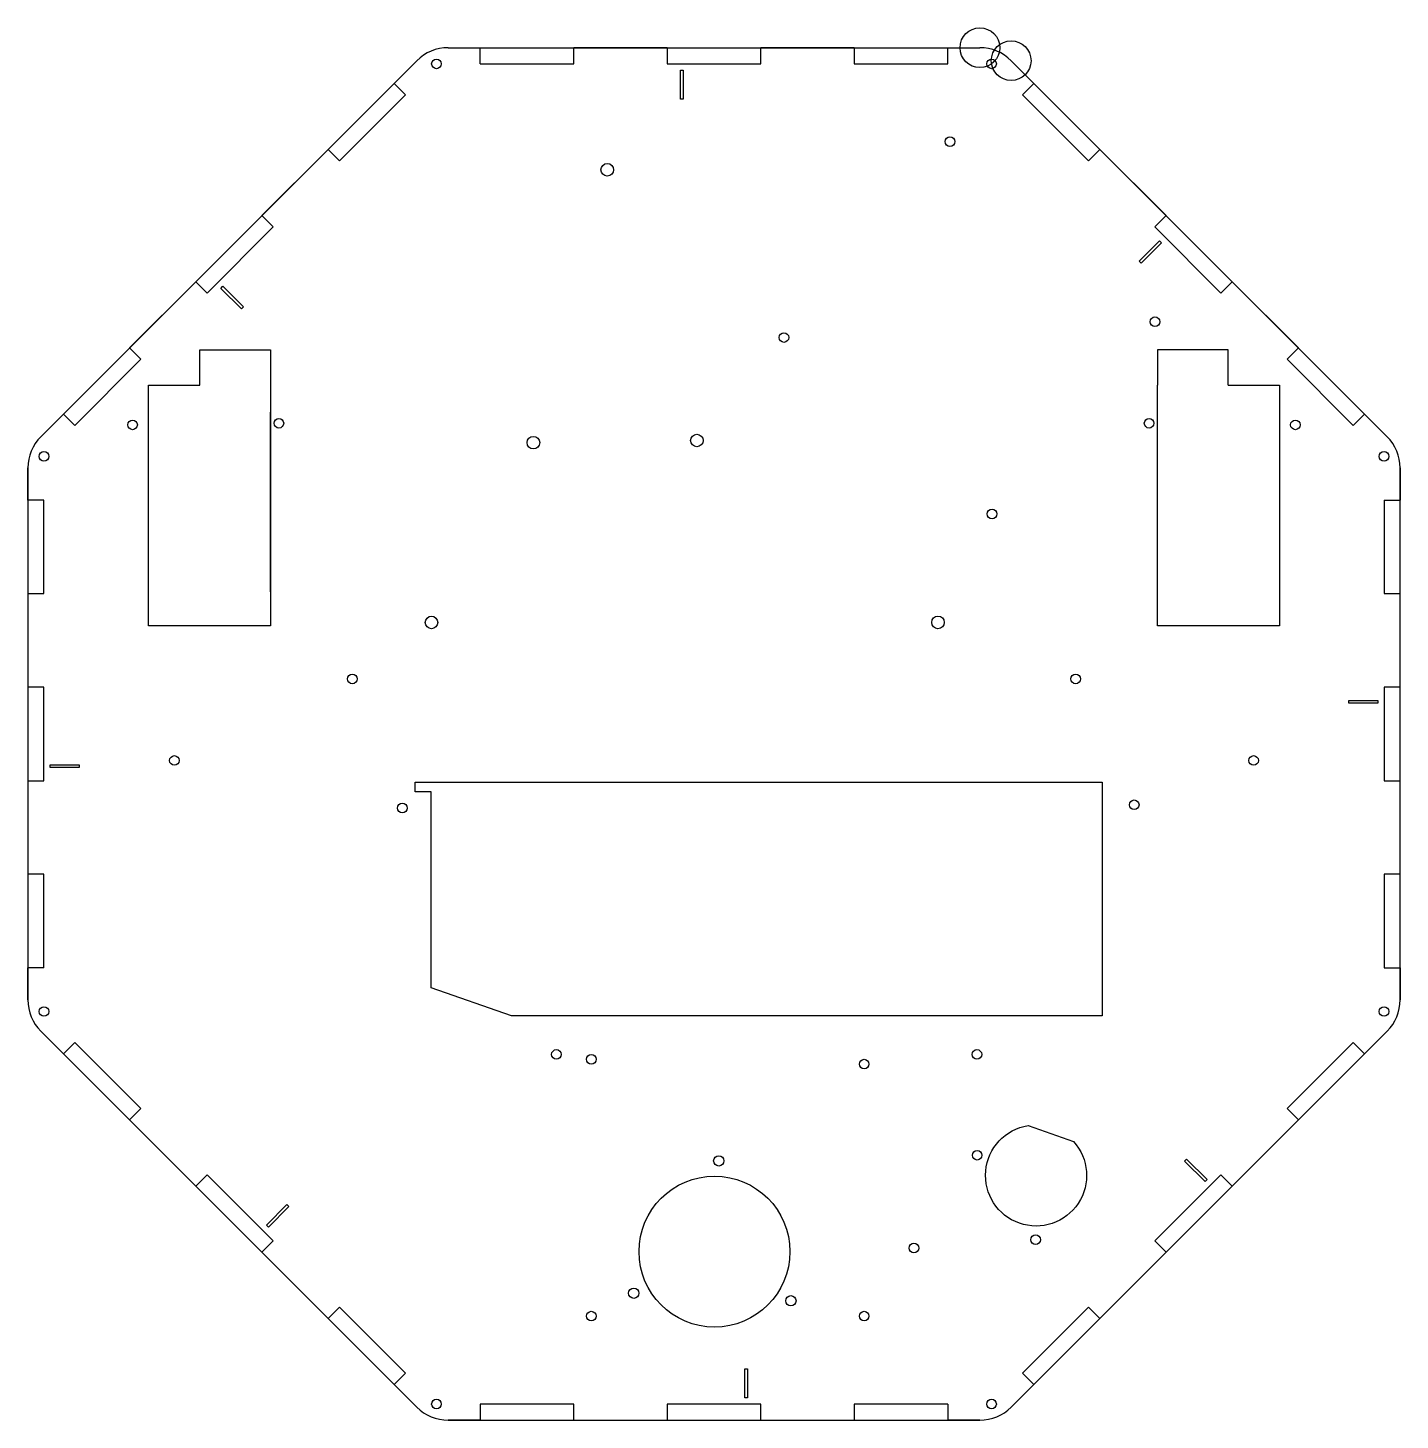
# Model space of a CAD drawing. Header units: millimetres. Extents: x 0 to 428, y 0 to 434.
import ezdxf

# ---------------------------------------------------------------- set-up
doc = ezdxf.new("R2010")
doc.units = ezdxf.units.MM
doc.layers.get('0').update_dxf_attribs({"linetype": 'CONTINUOUS'})

msp = doc.modelspace()

# ---------------------------------------------------------------- linework, layer by layer
for p, q in [((130.92, 427.53), (296.61, 427.53)), ((130.92, 427.53), (140.92, 427.53)), ((140.92, 422.53), (140.92, 427.53)), ((170.06, 422.53), (170.06, 427.53)), ((199.19, 427.53), (170.06, 427.53)), ((199.19, 427.53), (199.19, 422.53)), ((228.33, 422.53), (228.33, 427.53)), ((257.47, 427.53), (228.33, 427.53)), ((257.47, 427.53), (257.47, 422.53)), ((286.61, 427.53), (296.61, 427.53)), ((286.61, 422.53), (286.61, 427.53)), ((121.19, 423.49), (4.03, 306.34)), ((114.12, 416.42), (121.19, 423.49)), ((140.92, 422.53), (170.06, 422.53)), ((199.19, 422.53), (228.33, 422.53)), ((257.47, 422.53), (286.61, 422.53)), ((423.49, 306.34), (306.34, 423.49)), ((306.34, 423.49), (313.41, 416.42)), ((117.65, 412.89), (114.12, 416.42)), ((203.29, 411.53), (203.29, 420.53)), ((203.29, 420.53), (204.19, 420.53)), ((204.19, 420.53), (204.19, 411.53)), ((309.87, 412.89), (313.41, 416.42)), ((97.05, 392.29), (117.65, 412.89)), ((309.87, 412.89), (330.48, 392.29)), ((204.19, 411.53), (203.29, 411.53)), ((93.51, 395.82), (72.91, 375.22)), ((93.51, 395.82), (97.05, 392.29)), ((330.48, 392.29), (334.01, 395.82)), ((354.61, 375.22), (334.01, 395.82)), ((76.45, 371.68), (72.91, 375.22)), ((354.61, 375.22), (351.08, 371.68)), ((55.84, 351.08), (76.45, 371.68)), ((351.08, 371.68), (371.68, 351.08)), ((346.2, 361), (352.56, 367.37)), ((353.2, 366.73), (346.84, 360.37)), ((352.56, 367.37), (353.2, 366.73)), ((346.84, 360.37), (346.2, 361)), ((52.31, 354.61), (31.71, 334.01)), ((52.31, 354.61), (55.84, 351.08)), ((60.16, 352.56), (60.79, 353.2)), ((66.52, 346.2), (60.16, 352.56)), ((60.79, 353.2), (67.16, 346.84)), ((371.68, 351.08), (375.22, 354.61)), ((395.82, 334.01), (375.22, 354.61)), ((67.16, 346.84), (66.52, 346.2)), ((35.24, 330.48), (31.71, 334.01)), ((395.82, 334.01), (392.29, 330.48)), ((14.64, 309.87), (35.24, 330.48)), ((373.98, 333.46), (351.98, 333.46)), ((351.98, 333.46), (351.98, 322.46)), ((373.98, 322.46), (373.98, 333.46)), ((392.29, 330.48), (412.89, 309.87)), ((351.98, 247.46), (351.98, 322.46)), ((373.98, 322.46), (389.98, 322.46)), ((389.98, 322.46), (389.98, 247.46)), ((4.03, 306.34), (11.1, 313.41)), ((14.64, 309.87), (11.1, 313.41)), ((75.55, 258.06), (75.55, 314.03)), ((412.89, 309.87), (416.42, 313.41)), ((416.42, 313.41), (423.49, 306.34)), ((0, 296.61), (0, 130.92)), ((0, 286.61), (0, 296.61)), ((427.53, 130.92), (427.53, 296.61)), ((427.53, 296.61), (427.53, 286.61)), ((5, 286.61), (0, 286.61)), ((5, 257.47), (5, 286.61)), ((422.53, 286.61), (422.53, 257.47)), ((422.53, 286.61), (427.53, 286.61)), ((0, 257.47), (0, 228.33)), ((0, 257.47), (5, 257.47)), ((422.53, 257.47), (427.53, 257.47)), ((427.53, 228.33), (427.53, 257.47)), ((389.98, 247.46), (351.98, 247.46)), ((5, 228.33), (0, 228.33)), ((5, 199.19), (5, 228.33)), ((427.53, 228.33), (422.53, 228.33)), ((422.53, 228.33), (422.53, 199.19)), ((411.53, 223.33), (411.53, 224.23)), ((411.53, 224.23), (420.53, 224.23)), ((420.53, 223.33), (411.53, 223.33)), ((420.53, 224.23), (420.53, 223.33)), ((7, 204.19), (16, 204.19)), ((7, 203.29), (7, 204.19)), ((16, 204.19), (16, 203.29)), ((16, 203.29), (7, 203.29)), ((0, 199.19), (0, 170.06)), ((0, 199.19), (5, 199.19)), ((422.53, 199.19), (427.53, 199.19)), ((427.53, 170.06), (427.53, 199.19)), ((5, 170.06), (0, 170.06)), ((5, 140.92), (5, 170.06)), ((427.53, 170.06), (422.53, 170.06)), ((422.53, 170.06), (422.53, 140.92)), ((0, 130.92), (0, 140.92)), ((5, 140.92), (0, 140.92)), ((422.53, 140.92), (427.53, 140.92)), ((427.53, 140.92), (427.53, 130.92)), ((121.19, 4.03), (4.03, 121.19)), ((11.1, 114.12), (4.03, 121.19)), ((14.64, 117.65), (11.1, 114.12)), ((35.24, 97.05), (14.64, 117.65)), ((306.34, 4.03), (423.49, 121.19)), ((412.89, 117.65), (392.29, 97.05)), ((412.89, 117.65), (416.42, 114.12)), ((423.49, 121.19), (416.42, 114.12)), ((31.71, 93.51), (35.24, 97.05)), ((392.29, 97.05), (395.82, 93.51)), ((31.71, 93.51), (52.31, 72.91)), ((375.22, 72.91), (395.82, 93.51)), ((360.37, 80.69), (361, 81.33)), ((366.73, 74.33), (360.37, 80.69)), ((361, 81.33), (367.37, 74.96)), ((55.84, 76.45), (52.31, 72.91)), ((76.45, 55.84), (55.84, 76.45)), ((371.68, 76.45), (351.08, 55.84)), ((367.37, 74.96), (366.73, 74.33)), ((375.22, 72.91), (371.68, 76.45)), ((74.33, 60.79), (80.69, 67.16)), ((81.33, 66.52), (74.96, 60.16)), ((80.69, 67.16), (81.33, 66.52)), ((74.96, 60.16), (74.33, 60.79)), ((72.91, 52.31), (76.45, 55.84)), ((72.91, 52.31), (93.51, 31.71)), ((334.01, 31.71), (354.61, 52.31)), ((351.08, 55.84), (354.61, 52.31)), ((97.05, 35.24), (93.51, 31.71)), ((117.65, 14.64), (97.05, 35.24)), ((330.48, 35.24), (309.87, 14.64)), ((334.01, 31.71), (330.48, 35.24)), ((117.65, 14.64), (114.12, 11.1)), ((223.33, 7), (223.33, 16)), ((223.33, 16), (224.23, 16)), ((224.23, 16), (224.23, 7)), ((309.87, 14.64), (313.41, 11.1)), ((121.19, 4.03), (114.12, 11.1)), ((313.41, 11.1), (306.34, 4.03)), ((170.06, 5), (140.92, 5)), ((140.92, 5), (140.92, 0)), ((170.06, 0), (170.06, 5)), ((228.33, 5), (199.19, 5)), ((199.19, 5), (199.19, 0)), ((224.23, 7), (223.33, 7)), ((228.33, 0), (228.33, 5)), ((286.61, 5), (257.47, 5)), ((257.47, 5), (257.47, 0)), ((286.61, 5), (286.61, 0)), ((140.92, 0), (130.92, 0)), ((170.06, 0), (199.19, 0)), ((228.33, 0), (257.47, 0)), ((296.61, 0), (286.61, 0)), ((130.92, 0), (296.61, 0))]:
    msp.add_line(p, q)
for points in [[(75.55, 247.46), (37.55, 247.46), (37.55, 322.46), (53.55, 322.46), (53.55, 333.46), (75.55, 333.46), (75.55, 322.46)], [(120.67, 195.69), (120.67, 198.69), (334.67, 198.69), (334.67, 125.93), (150.67, 125.93), (125.67, 134.69), (125.67, 195.69)]]:
    msp.add_lwpolyline(points, close=True)
msp.add_lwpolyline([(311.59, 91.78), (325.75, 86.83, -3.946619)], format="xyb", close=True)
for centre, radius in [((296.61, 427.53), 6.19), ((306.34, 423.49), 6.19), ((127.3, 422.5), 1.5), ((300.23, 422.5), 1.5), ((287.28, 398.27), 1.5), ((180.5, 389.5), 1.96), ((351.14, 342.16), 1.5), ((235.54, 337.25), 1.5), ((32.62, 310.04), 1.5), ((78.21, 310.55), 1.5), ((349.32, 310.55), 1.5), ((394.9, 310.04), 1.5), ((157.5, 304.5), 1.96), ((208.43, 305.17), 1.96), ((5.02, 300.23), 1.5), ((422.5, 300.23), 1.5), ((300.38, 282.28), 1.5), ((125.76, 248.49), 1.96), ((283.54, 248.51), 1.96), ((101.08, 230.9), 1.5), ((326.45, 230.9), 1.5), ((45.66, 205.5), 1.5), ((381.86, 205.5), 1.5), ((116.67, 190.69), 1.5), ((344.67, 191.69), 1.5), ((5.02, 127.3), 1.5), ((422.5, 127.3), 1.5), ((164.67, 113.93), 1.5), ((175.54, 112.41), 1.5), ((295.67, 113.93), 1.5), ((260.54, 110.91), 1.5), ((295.75, 82.53), 1.5), ((215.25, 80.76), 1.6), ((213.91, 52.49), 23.5), ((313.95, 56.21), 1.5), ((276.04, 53.61), 1.5), ((188.75, 39.53), 1.6), ((237.71, 37.19), 1.6), ((175.54, 32.41), 1.5), ((260.54, 32.41), 1.5), ((127.3, 5.02), 1.5), ((300.23, 5.02), 1.5)]:
    msp.add_circle(centre, radius)
for centre, start, end in [((130.92, 413.76), 90, 135), ((296.61, 413.76), 45, 90), ((13.76, 296.61), 135, 180), ((413.76, 296.61), 0, 45), ((13.76, 130.92), 180, 225), ((413.76, 130.92), -45, 0), ((130.92, 13.76), 225, 270), ((296.61, 13.76), 270, 315)]:
    msp.add_arc(centre, 13.76, start, end)

doc.saveas('drawing.dxf')
